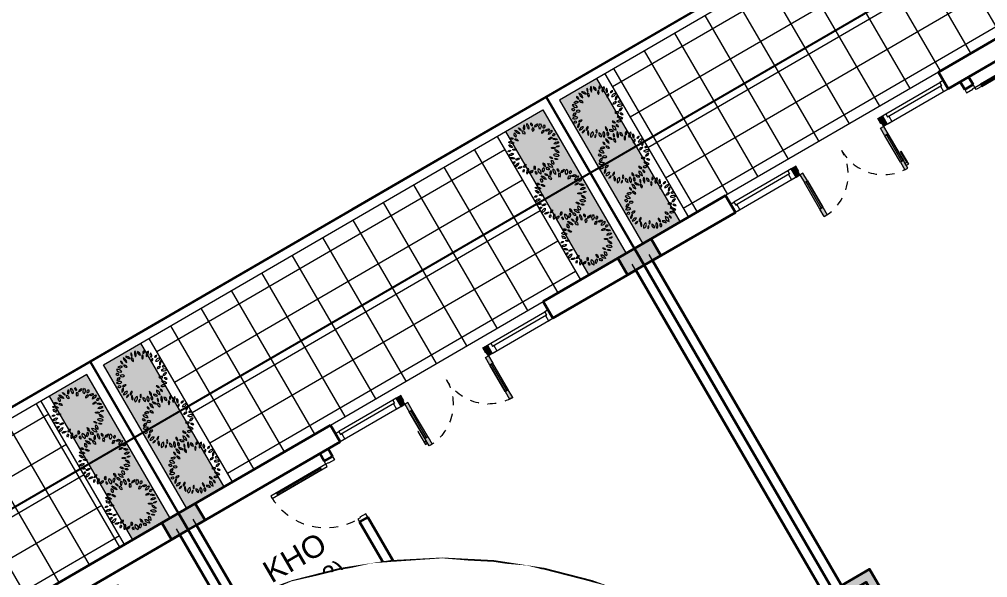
# Model space of a CAD drawing. Header units: millimetres. Extents: x 567980 to 569372, y 2065777 to 2066674.
# Drawn here: x 568901.94 to 568912.96, y 2066196.72 to 2066203.07 of the extents above; entities that cross this region are included whole.
import ezdxf
from ezdxf.enums import TextEntityAlignment as Align
from ezdxf.xclip import XClip

# ---------------------------------------------------------------- set-up
doc = ezdxf.new("R2010")
doc.units = ezdxf.units.MM
for name, pattern in [('ACAD_ISO03W100', [30, 12, -18]), ('CENTER', [3, 1.5, -0.5, 0.5, -0.5]), ('CENTER2', [1.125, 0.75, -0.125, 0.125, -0.125]), ('CONTINOUS', [0]), ('DIVIDEX22', [1.25, 0.625, -0.25, 0, -0.125, 0, -0.25]), ('DOT', [0.25, 0, -0.25]), ('HIDDEN', [0.75, 0.5, -0.25]), ('PHANTOM2', [1.25, 0.625, -0.125, 0.125, -0.125, 0.125, -0.125]), ('PHANTOM3', [1.5, 0.625, -0.125, 0.125, -0.125, 0.125, -0.125, 0.125, -0.125])]:
    doc.linetypes.add(name, pattern=pattern)
for name, color, linetype, lineweight in [('A-CAY', 76, 'Continuous', 13), ('A-COT VACH', 2, 'Continuous', 35), ('A-CUA', 25, 'Continuous', 5), ('A-DIM', 251, 'Continuous', 15), ('A-HATCH', 251, 'Continuous', 5), ('A-NET THAY', 125, 'Continuous', 18), ('A-TEXT', 7, 'Continuous', 18), ('A-TRUC', 250, 'CENTER', 5), ('A-TUONG', 255, 'Continuous', 35), ('boDnv', 54, 'Continuous', 25), ('E- RANH GIOI', 1, 'CENTER', 13), ('N1.1-CN', 4, 'CONTINOUS', 35), ('N1.3-TN', 6, 'CENTER2', 35), ('N1.4-TP', 4, 'PHANTOM2', 35), ('N1.5-TH', 2, 'PHANTOM3', 30), ('N1.6-NM', 3, 'DIVIDEX22', 30), ('N4-OTHER1', 143, 'CONTINOUS', 15)]:
    doc.layers.add(name, color=color, linetype=linetype, lineweight=lineweight)
for name, color, linetype in [('ChiaLo', 128, 'CENTER'), ('datOlienke', 42, 'Continuous'), ('ghi_chu', 7, 'Continuous'), ('LoLK', 6, 'Continuous'), ('M-CD', 40, 'ACAD_ISO03W100'), ('M-Control', 170, 'CENTER2'), ('M-RP', 140, 'Continuous'), ('text', 7, 'Continuous'), ('ViaHeS', 32, 'Continuous')]:
    doc.layers.add(name, color=color, linetype=linetype)
doc.styles.add('A1-arial', font='arial.ttf')
doc.styles.add('avh', font='')
doc.styles.add('rms', font='romans.shx', dxfattribs={"width": 0.7, "bigfont": 'vns.shx'})
doc.styles.get('avh').set_extended_font_data('.VnAvantH')
doc.linetypes.add('ADL', pattern='A,0.125,-0.15,["++",rms,S=0.5,R=0,X=0,Y=-0.2245],-1.35,1.125', length=2.75)

# ---------------------------------------------------------------- blocks, each defined once
blk = doc.blocks.new('NEN')
at = {"layer": 'boDnv', "color": 10, "linetype": 'ADL', "ltscale": 0.25}
blk.add_lwpolyline([(270.4040884625865, -156.6479249873664), (272.2639994764468, -150.4230171078816), (266.1900293034269, -138.2786626422312), (158.2162765333196, -201.0135530158877), (167.2590763077606, -216.5772213574965)], close=True, dxfattribs=at)
at = {"layer": 'ChiaLo', "ltscale": 5}
for points in [[(266.6081768607255, -136.8791709449142), (156.8492505272152, -200.651282539824)], [(220.504996785894, -186.7968259186018), (210.4574414808303, -169.5038610945921)], [(215.3171073388075, -189.8110925101209), (205.2695520337438, -172.5181276861113)]]:
    blk.add_lwpolyline(points, dxfattribs=at)
at = {"layer": 'datOlienke'}
blk.add_lwpolyline([(271.2488674473716, -157.3136313336436), (273.3355125248199, -150.3298706654459), (266.6081768606091, -136.8791709442157), (156.8492505268659, -200.6512825400569), (166.8968058318133, -217.9442473638337)], close=True, dxfattribs=at)
at = {"layer": 'LoLK'}
for points in [[(215.6453309278004, -166.489594503073), (210.4574414809467, -169.5038610941265), (220.5049967860105, -186.7968259181362), (225.6928862327477, -183.7825593268499)], [(210.4574414808303, -169.5038610943593), (205.269552033511, -172.5181276858784), (215.3171073386911, -189.8110925101209), (220.5049967863597, -186.7968259186018)], [(205.269552033511, -172.5181276861113), (200.0816625866573, -175.5323942773975), (210.1292178917211, -192.8253591011744), (215.3171073386911, -189.8110925101209)]]:
    blk.add_lwpolyline(points, close=True, dxfattribs=at)
at = {"layer": 'ViaHeS'}
blk.add_lwpolyline([(266.6081768606091, -136.8791709449142), (264.3671939125052, -132.3985280548222), (154.3373617011821, -196.328041333938), (156.8492505272152, -200.6512825395912)], close=True, dxfattribs=at)
blk = doc.blocks.new('NEN B')
at = {"layer": 'datOlienke'}
blk.add_lwpolyline([(-4.656612873077393e-10, -6.984919309616089e-10), (5.312700073234737, 4.990212287055328), (6.25325359008275, 20.00000000069849), (-120.6872999272309, 20.00000000023283), (-120.6872999272309, 2.328306436538696e-10)], close=True, dxfattribs=at)
at = {"layer": 'LoLK'}
for points in [[(-64.6872999269981, 20.00000000023283), (-70.68729992676526, 20.00000000023283), (-70.68729992653243, 2.328306436538696e-10), (-64.6872999269981, -2.328306436538696e-10)], [(-58.68729992676526, 20.00000000046566), (-64.6872999269981, 20.00000000046566), (-64.6872999269981, -2.328306436538696e-10), (-58.68729992653243, -4.656612873077393e-10)], [(-52.68729992699809, 20.00000000023283), (-58.68729992653243, 20.00000000069849), (-58.68729992653243, 2.328306436538696e-10), (-52.68729992699809, 2.328306436538696e-10)]]:
    blk.add_lwpolyline(points, close=True, dxfattribs=at)
blk = doc.blocks.new('*U308')
h = blk.add_hatch(color=254)
h.dxf.hatch_style = 1
h.paths.add_polyline_path([(21.73011238398612, 344.5156181119089), (21.73011238398612, 514.1349438079922), (50.00000000000001, 514.1349438079922), (50.00000000000001, 485.8650561920074), (27.38408990719472, 485.8650561920074), (27.38408990719472, 344.5156181119089)])
h = blk.add_hatch(color=253)
h.dxf.hatch_style = 1
h.paths.add_polyline_path([(50.00000000000001, 449.9999999999998), (89.99999999999999, 449.9999999999998), (89.99999999999999, 549.9999999999998), (50.00000000000001, 549.9999999999998)])
h.paths.add_polyline_path([(50, 100), (90, 100), (90, 0), (50, 0)])
h = blk.add_hatch(color=254)
h.dxf.hatch_style = 1
h.paths.add_polyline_path([(50.00000000000001, 449.9999999999998), (89.99999999999999, 449.9999999999998), (90, 100), (50, 100)])
h = blk.add_hatch(color=253)
h.dxf.hatch_style = 1
h.paths.add_polyline_path([(1150, 100), (1110, 100), (1110, 0), (1150, 0)])
h.paths.add_polyline_path([(1150, 450), (1110, 450), (1110, 550), (1150, 550)])
h = blk.add_hatch(color=254)
h.dxf.hatch_style = 1
h.paths.add_polyline_path([(1110, 450), (1150, 450), (1150, 100), (1110, 100)])
h = blk.add_hatch(color=253)
h.dxf.hatch_style = 1
h.paths.add_polyline_path([(0, 0), (50, 0), (50, -40), (60, -40), (60, -110.0000000000004), (0, -110.0000000000004)])
h = blk.add_hatch(color=253)
h.dxf.hatch_style = 1
h.paths.add_polyline_path([(1200, 0), (1150, 0), (1150, -40), (1140, -40), (1140, -110.0000000000004), (1200, -110.0000000000004)])
at = {"linetype": 'Continuous'}
blk.add_line((70, 100), (69.99999999999999, 449.9999999999998), dxfattribs=at)
for p, q in [((89.99999999999999, 449.9999999999998), (90, 100)), ((1110, 450), (1110, 100)), ((1130, 100), (1130, 450))]:
    blk.add_line(p, q)
for points in [[(21.73011238398612, 344.5156181119089), (21.73011238398612, 514.1349438079922), (50.00000000000001, 514.1349438079922), (50.00000000000001, 485.8650561920074), (27.38408990719472, 485.8650561920074), (27.38408990719472, 344.5156181119089)], [(50.00000000000001, 449.9999999999998), (89.99999999999999, 449.9999999999998), (90, 100), (50, 100)], [(1110, 450), (1150, 450), (1150, 100), (1110, 100)], [(0, 0), (50, 0), (50, -40), (60, -40), (60, -110.0000000000004), (0, -110.0000000000004)], [(1200, 0), (1150, 0), (1150, -40), (1140, -40), (1140, -110.0000000000004), (1200, -110.0000000000004)]]:
    blk.add_lwpolyline(points, close=True)
for points in [[(50.00000000000001, 449.9999999999998), (89.99999999999999, 449.9999999999998), (89.99999999999999, 549.9999999999998), (50.00000000000001, 549.9999999999998), (50.00000000000001, 449.9999999999998)], [(50.00000000000001, 452.9059272893353), (50, 100)], [(1150, 450), (1110, 450), (1110, 550), (1150, 550), (1150, 450)], [(1150, 452.9059272893355), (1150, 100)], [(50, 100), (90, 100), (90, 0), (50, 0), (50, 100)], [(1150, 100), (1110, 100), (1110, 0), (1150, 0), (1150, 100)]]:
    blk.add_lwpolyline(points)
at = {"linetype": 'HIDDEN', "ltscale": 30}
for points in [[(599.9999999999999, 0, 0.4142135623730951), (50, 549.9999999999999, 0.4142135623730951)], [(599.9999999999999, 0, -0.4142135623730951), (1150, 550.0000000000003, -0.4142135623730951)]]:
    blk.add_lwpolyline(points, format="xyb", dxfattribs=at)
blk = doc.blocks.new('*U295')
at = {"ltscale": 10}
for p, q in [((800, 0), (0, 0)), ((755, -70), (45, -70)), ((755, -110), (45, -110))]:
    blk.add_line(p, q, dxfattribs=at)
for points in [[(0, -110), (45, -110), (45, -70), (60, -70), (60, 0), (0, 0)], [(800, -110), (755, -110), (755, -70), (740, -70), (740, 0), (800, 0)]]:
    blk.add_lwpolyline(points, close=True, dxfattribs=at)
blk = doc.blocks.new('*U307')
blk.add_line((69.99999999999977, -100.0000000000002), (69.99999999999842, -866.6668357360223))
for points in [[(2.273736754828163e-13, 146.666666692162), (60.00000000000045, 146.6666666921618), (60.00000000000023, 39.99999999999983), (50.00000000000023, 39.99999999999986), (50, -1.13686837721616e-13), (0, 0)], [(1066.666835736022, 146.6666666921603), (1006.666835736022, 146.6666666921606), (1006.666835736022, 39.99999999999834), (1016.666835736022, 39.99999999999832), (1016.666835736022, -1.687216298668624e-12), (1066.666835736022, -1.829324845820643e-12)], [(50, -1.13686837721616e-13), (49.99999999999797, -966.6668357360229), (89.99999999999797, -966.6668357360227), (90, -2.273736754432321e-13)], [(50, -100.0000000000002), (89.99999999999977, -100.0000000000003), (89.99999999999842, -866.6668357360227), (49.99999999999842, -866.6668357360227)]]:
    blk.add_lwpolyline(points, close=True)
at = {"linetype": 'HIDDEN'}
blk.add_arc((50, -1.13686837721616e-13), 966.666835736023, 270, 7.802421844452399e-15, dxfattribs=at)
blk = doc.blocks.new('cot 220')
at = {"layer": 'A-COT VACH'}
h = blk.add_hatch(color=256, dxfattribs=at)
h.dxf.hatch_style = 1
h.paths.add_polyline_path([(110.0000037951395, 109.9999999980937), (-109.9999962048605, 109.9999999980937), (-109.9999962048605, -110.0000000019063), (110.0000037951395, -110.0000000019063)])
blk.add_lwpolyline([(-109.9999962048605, -110.0000000019063), (110.0000037951395, -110.0000000019063), (110.0000037951395, 109.9999999980937), (-109.9999962048605, 109.9999999980937)], close=True, dxfattribs=at)
blk = doc.blocks.new('N-ONGDUNG')
at = {"layer": 'N4-OTHER1', "ltscale": 10}
h = blk.add_hatch(dxfattribs=at)
h.set_pattern_fill('ANSI31', color=256, scale=36.00000000004761, angle=-90.00000000000001, style=0)
h.set_pattern_definition([(314.9999999999999, (39548.85017086168, 159241.458453613), (3.181980515343671, 3.181980515343669), [])])
h.paths.add_polyline_path([(7.275957614183426e-12, 45.00000000005821, -0.4142135623730951), (45.00000000006548, 0), (7.275957614183426e-12, -2.91038304567337e-11)])
h.paths.add_polyline_path([(-45.00000000005093, -1.309672370553017e-10, -0.4142135623741864), (7.275957614183426e-12, 45.00000000005821), (7.275957614183426e-12, 0, 1)])
h.paths.add_polyline_path([(7.275957614183426e-12, 0), (45.00000000006548, 0, -1)])
at = {"linetype": 'Continuous', "ltscale": 10}
for p, q in [((63.00000000008731, 0), (-63.00000000007276, 0)), ((7.275957614183426e-12, 63.00000000008731), (4.365574568510056e-11, -63.00000000008731))]:
    blk.add_line(p, q, dxfattribs=at)
blk.add_circle((7.275957614183426e-12, 0), 45.00000000005951, dxfattribs=at)
for centre, start, end in [((-22.5000000000291, 0), 0, 180), ((22.50000000004366, 0), 180, 0)]:
    blk.add_arc(centre, 22.50000000002975, start, end, dxfattribs=at)
blk = doc.blocks.new('$cc')
h = blk.add_hatch()
h.set_pattern_fill('_USER', color=8, scale=0.05, angle=45, style=0, pattern_type=0)
h.set_pattern_definition([(45, (-200956.0241762463, 465343.0443457479), (-0.03535533905932738, 0.03535533905932738), [])])
edge = h.paths.add_edge_path()
edge.add_arc((-0.1875000000291038, -0.25), 0.3125000000174623, -53.130102349887125, 53.130102349887125, ccw=False)
edge.add_arc((-2.91038304567337e-11, 0), 0.5, 89.99999999666488, 270.00000000333506, ccw=False)
edge.add_arc((0.1874999999708962, 0.25), 0.3124999999825377, 126.8698976415752, 233.1301023584249)
at = {"color": 8}
blk.add_lwpolyline([(0, 0, -0.499999999953434), (0, -0.5, -1.000000000058208), (0, 0.5, 0.5000000000465661), (0, 0, 0.3333333332919413), (0, 0, 0.3333333332919413)], format="xyb", dxfattribs=at)
blk.add_circle((0, 0), 0.5)
blk = doc.blocks.new('A$C9810a9bf')
at = {"layer": 'M-RP', "ltscale": 200}
for centre, radius in [((-14.75, 0), 14.75), ((-14.75, 0), 4.75), ((17.95000000000073, 0), 17.95000000000073), ((17.95000000000073, 0), 7.950000000000728)]:
    blk.add_circle(centre, radius, dxfattribs=at)
blk.add_ellipse((3.200000000000728, 0), major_axis=(-32.70000000000073, 0), ratio=0.7561140155418827, dxfattribs=at)
at = {"layer": 'M-RP', "ltscale": 200, "xscale": 9.5, "yscale": 9.5, "zscale": 9.5, "rotation": 180}
blk.add_blockref('$cc', (-14.75, 0), dxfattribs=at)
at = {"layer": 'M-RP', "ltscale": 200, "xscale": 15.9, "yscale": 15.9, "zscale": 15.9}
blk.add_blockref('$cc', (17.95000000000073, 0), dxfattribs=at)
blk = doc.blocks.new('A$Caa2107e4')
at = {"layer": 'M-Control', "ltscale": 0.03}
for centre, radius in [((-14.75, 0), 14.75), ((-14.75, 0), 4.75), ((17.95000000000073, 0), 17.95000000000073), ((17.95000000000073, 0), 7.950000000000728)]:
    blk.add_circle(centre, radius, dxfattribs=at)
blk.add_ellipse((3.200000000000728, 0), major_axis=(-32.70000000000073, 0), ratio=0.7561140155418827, dxfattribs=at)
at = {"layer": 'M-Control', "ltscale": 0.03, "xscale": 9.5, "yscale": 9.5, "zscale": 9.5, "rotation": 180}
blk.add_blockref('$cc', (-14.75, 0), dxfattribs=at)
at = {"layer": 'M-Control', "ltscale": 0.03, "xscale": 15.9, "yscale": 15.9, "zscale": 15.9}
blk.add_blockref('$cc', (17.95000000000073, 0), dxfattribs=at)
blk = doc.blocks.new('truc kt')
at = {"layer": 'A-HATCH'}
h = blk.add_hatch(color=256, dxfattribs=at)
h.dxf.hatch_style = 1
h.paths.add_polyline_path([(110.0000000009313, 1009.995999998602), (110.0000000009313, 1119.995999998602), (-259.9999999990687, 1119.995999998602), (-259.9999999990687, -110.0040000013978), (9.313225746154785e-10, -110.0040000013978), (9.313225746154785e-10, 109.9959999986022), (-149.9999999990105, 109.9959999986022), (-149.9999999990687, 1009.995999998602)])
at = {"layer": 'A-TUONG'}
for points in [[(110.0000000009313, 1009.995999998602), (110.0000000009313, 1119.995999998602), (-259.9999999990687, 1119.995999998602), (-259.9999999990687, -110.0040000013978), (9.313225746154785e-10, -110.0040000013978), (9.313225746154785e-10, 109.9959999986022), (-149.9999999990105, 109.9959999986022), (-149.9999999990687, 1009.995999998602), (110.0000000009313, 1009.995999998602)], [(9.313225746154785e-10, 109.9999999993015), (9.313225746154785e-10, 1009.995999998602)]]:
    blk.add_lwpolyline(points, dxfattribs=at)
at = {"layer": 'M-CD', "xscale": 34, "yscale": 34, "zscale": 34}
blk.add_blockref('$cc', (-116.0677081884933, 961.473602712038), dxfattribs=at)
at = {"layer": 'M-RP', "ltscale": 200, "rotation": 90}
for name, p in [('A$C9810a9bf', (-26.04999999905704, 961.2459999985876)), ('A$Caa2107e4', (-26.04999999905704, 961.2459999985876)), ('A$C9810a9bf', (-101.049999999057, 875.8459999985935)), ('A$Caa2107e4', (-101.049999999057, 875.8459999985935)), ('A$C9810a9bf', (-26.04999999905704, 875.8459999985935)), ('A$Caa2107e4', (-26.04999999905704, 875.8459999985935)), ('A$C9810a9bf', (-101.049999999057, 790.4459999985993)), ('A$Caa2107e4', (-101.049999999057, 790.4459999985993)), ('A$C9810a9bf', (-26.04999999905704, 790.4459999985993)), ('A$Caa2107e4', (-26.04999999905704, 790.4459999985993)), ('A$C9810a9bf', (-101.049999999057, 705.0459999986051)), ('A$Caa2107e4', (-101.049999999057, 705.0459999986051)), ('A$C9810a9bf', (-26.04999999905704, 705.0459999986051)), ('A$Caa2107e4', (-26.04999999905704, 705.0459999986051))]:
    blk.add_blockref(name, p, dxfattribs=at)
at = {"layer": 'N1.1-CN', "xscale": 0.4444444444444456, "yscale": 0.4444444444444456, "zscale": 0.4444444444444456, "rotation": 90}
blk.add_blockref('N-ONGDUNG', (-19.99999999889405, 308.8576939753111), dxfattribs=at)
at = {"layer": 'N1.3-TN', "xscale": -1, "rotation": 270}
blk.add_blockref('N-ONGDUNG', (-64.99999192910036, 191.9839999961114), dxfattribs=at)
at = {"layer": 'N1.4-TP', "xscale": 1.222222222222222, "yscale": 1.222222222222222, "zscale": 1.222222222222222, "rotation": 270}
blk.add_blockref('N-ONGDUNG', (-64.99999999906868, 375.9839999961696), dxfattribs=at)
at = {"layer": 'N1.5-TH', "xscale": 0.6666666666666677, "yscale": 0.6666666666666677, "zscale": 0.6666666666666677, "rotation": 90}
for p in [(-64.99999999906868, 494.9839999963006), (-75.99999919818947, 281.9839999961259)]:
    blk.add_blockref('N-ONGDUNG', p, dxfattribs=at)
at = {"layer": 'N1.6-NM', "xscale": -1.222222222222222, "yscale": 1.222222222222222, "zscale": 1.222222222222222, "rotation": 270}
blk.add_blockref('N-ONGDUNG', (-64.99999999906868, 591.9839999964315), dxfattribs=at)
blk = doc.blocks.new('mb-cay40')
at = {"color": 0, "linetype": 'ByBlock'}
for centre, radius, start, end in [((-426.9131589077006, 693.7752466762759), 54.12369999999999, 146.8150690002197, 244.0193430003837), ((-495.9196589076018, 674.7454466763011), 54.12369999999999, 326.8150690002197, 64.01934300038363), ((-299.5701589075907, 710.3054466762878), 100.1777, 149.4737229998766, 231.7585850006217), ((-447.8704589076224, 682.5084466762783), 100.1777, 329.4737229998766, 51.75858500062168), ((-230.6878589075932, 779.3904466762833), 98.06469999999999, 192.3059549999538, 259.6848969996826), ((-344.058958907699, 662.0099466762913), 98.06469999999999, 12.30595499995376, 79.68489699968265), ((-147.5025589076395, 637.821246676278), 79.6564, 145.524785000142, 220.8327340004014), ((-273.4387589076068, 630.8271466763035), 79.6564, 325.524785000142, 40.83273400040141), ((-136.2343589076481, 736.8957466763095), 62.92479999999998, 125.4093320002077, 202.7100880001333), ((-230.740058907686, 763.8882466762698), 62.92479999999998, 305.4093320002077, 22.71008800013334), ((16.26654109236551, 684.2603466763248), 136.5301, 133.811686000385, 194.307733999988), ((-210.5471589076042, 749.0423466762695), 136.5301, 313.811686000385, 14.30773399998799), ((112.6560410923557, 711.3373466763078), 137.2196, 163.4642290000644, 212.7905639999698), ((-134.2428589076444, 676.0780466762808), 137.2196, 343.4642290000643, 32.79056399996983), ((138.3718410924193, 615.5002466762926), 80.63699999999999, 104.100357000399, 168.4650159999594), ((39.71864109238959, 709.8323466762886), 80.63699999999999, 284.100357000399, 348.4650159999595), ((-653.7485589076532, 502.9852466762604), 44.2471, 163.4933459999228, 274.4697339999847), ((-692.7238589076442, 471.4445466763245), 44.2471, 343.4933459999227, 94.46973399998471), ((-651.1445589076611, 493.6793466763265), 98.14920000000001, 3.318928999847402, 83.19036500059372), ((-541.5223589077068, 596.8183466762894), 98.14920000000001, 183.3189289998474, 263.1903650005937), ((-554.1702589076594, 555.716446676277), 69.85239999999999, 25.45365099951863, 116.6851969996846), ((-522.4680589076888, 648.1498466762605), 69.85239999999999, 205.4536509995186, 296.6851969996846), ((-390.4405589076341, 597.053746676309), 66.85079999999999, 168.8066020001733, 257.6390980002616), ((-470.3303589076386, 544.7297466762902), 66.85079999999999, 348.8066020001733, 77.63909800026163), ((48.89724109234521, 562.139746676261), 68.7981, 103.8913859995158, 198.9039470000852), ((-32.70725890767062, 606.6362466762985), 68.7981, 283.8913859995158, 18.90394700008519), ((230.3510410923918, 506.037146676299), 141.3623, 100.3005049996434, 160.4476489999013), ((71.86314109229716, 692.4305466762962), 141.3623, 280.3005049996434, 340.4476489999013), ((213.0515410923108, 368.6593466762861), 79.60759999999999, 86.02821900006174, 161.3697619999351), ((143.1294410924311, 473.5071466763002), 79.60759999999999, 266.0282190000617, 341.3697619999351), ((259.9547410923115, 520.9738466762719), 76.85969999999999, 122.5817349996012, 207.1799879998302), ((150.1931410923426, 550.6291466762632), 76.85969999999999, 302.5817349996012, 27.17998799983019), ((299.7197410923836, 426.0202466763112), 53.529, 59.98145400028278, 155.6675900001146), ((277.7252410923538, 494.4245466762877), 53.529, 239.9814540002828, 335.6675900001146), ((-736.4670589076995, 276.7996466763216), 75.60229999999999, 224.257649999822, 288.5926610007619), ((-766.5091589076037, 152.3813466762949), 75.60229999999999, 44.25764999982202, 108.5926610007619), ((-694.8229589076363, 365.1617466763128), 95.9612, 210.9482359996829, 290.5783940005535), ((-743.3930589076772, 225.974346676303), 95.9612, 30.9482359996829, 110.5783940005535), ((-680.1407589076553, 301.4285466763176), 101.6635, 69.72013800080484, 135.6489100005381), ((-717.600058907643, 467.8581466763062), 101.6635, 249.7201380008048, 315.6489100005381), ((-620.4297589075868, 356.9077466762828), 75.7726, 22.57230600034306, 98.33354300080866), ((-561.4437589076697, 460.9655466763143), 75.7726, 202.5723060003431, 278.3335430008087), ((281.8093410923029, 453.3035466762885), 110.2473, 244.7352629998049, 320.5781150000673), ((319.9207410923555, 283.5921466762593), 110.2473, 64.73526299980486, 140.5781150000674), ((359.2284410923021, 242.1056466762602), 79.1061, 90.25287400078554, 173.52208300028), ((280.2783410924312, 330.1357466762784), 79.1061, 270.2528740007856, 353.5220830002799), ((-659.0736589076696, 39.63904667626048), 110.8102, 100.8761589997203, 165.4479130002026), ((-787.2373589075869, 176.3009466762742), 110.8102, 280.8761589997204, 345.4479130002026), ((-689.6452589076944, -39.14615332373069), 87.35799999999999, 54.97446299936808, 151.3792250002424), ((-716.1905589076923, 74.23634667632723), 87.35799999999999, 234.9744629993681, 331.3792250002423), ((-649.4696589076193, 256.585046676264), 83.90719999999999, 240.5094849996896, 309.291989999972), ((-637.6392589076131, 118.6108466762598), 83.90719999999999, 60.50948499968955, 129.291989999972), ((158.9131410923146, -75.04515332368464), 77.31559999999999, 28.80716499994626, 103.9198800002828), ((208.0612410923932, 37.25554667630786), 77.31559999999999, 208.8071649999463, 283.9198800002828), ((242.9923410922929, 141.0472466762949), 78.02799999999999, 58.87476400066763, 131.2135240002623), ((231.9157410923508, 266.539646676305), 78.02799999999999, 238.8747640006676, 311.2135240002623), ((313.8222410924209, -58.64165332372795), 90.3688, 71.37116600059133, 141.7535400000561), ((271.7177410924342, 82.93484667628945), 90.3688, 251.3711660005913, 321.7535400000561), ((349.6776410924213, 166.3968466762817), 97.6447, 209.1951970002367, 286.7189010004093), ((292.527541092335, 25.24994667626743), 97.6447, 29.19519700023669, 106.7189010004093), ((344.0384410923289, 142.0358466763282), 53.57989999999999, 28.1981360000389, 112.1917869993301), ((371.0219410923892, 216.9645466762668), 53.57989999999999, 208.1981360000389, 292.1917869993301), ((-674.8470589076169, -123.2118533237299), 70.02329999999999, 71.8192460004174, 140.0817599994504), ((-706.7037589076499, -11.75075332372944), 70.02329999999999, 251.8192460004175, 320.0817599994504), ((-557.1729589076713, -163.3047533236968), 77.98479999999999, 113.475291999382, 203.4559599999777), ((-659.7790589075885, -122.8160533237024), 77.98479999999999, 293.475291999382, 23.45595999997768), ((-551.4629589076503, -83.00365332367801), 74.9971, 87.17243399982254, 157.2364690000009), ((-616.9188589076803, 20.92074667628185), 74.9971, 267.1724339998225, 337.2364690000009), ((-604.7676589076873, -147.1679533237184), 106.605, 271.6327640008068, 352.0267889999677), ((-496.1556589076645, -268.5169533236767), 106.605, 91.63276400080674, 172.0267889999677), ((-341.8780589076923, -220.9033533237016), 95.91319999999999, 122.8873139993626, 186.7253339999508), ((-489.2111589075648, -151.593553323728), 95.91319999999999, 302.8873139993626, 6.725333999950768), ((-132.5331589076959, -236.0941533236837), 75.353, 148.7876610002004, 221.5977110001933), ((-253.3297589076974, -247.0719533237279), 75.353, 328.7876610002005, 41.59771100019329), ((69.87894109232002, -150.8368533236935), 70.3103, 173.6499809998805, 254.6514450005405), ((-18.61045890764217, -210.8629533236744), 70.3103, 353.6499809998805, 74.65144500054049), ((113.3978410923155, -289.9039533237083), 96.71849999999999, 38.69621399990353, 106.2415449999098), ((161.8329410923761, -136.5778533236808), 96.71849999999999, 218.6962139999035, 286.2415449999098), ((132.8601410923875, -212.990753323691), 116.145, 6.548685999897183, 76.89113199944619), ((274.5892410923552, -86.62635332370701), 116.145, 186.5486859998972, 256.8911319994462), ((296.2157410923683, -68.1395533237228), 50.671, 179.2557220000184, 267.628659000778), ((243.4524410924059, -118.1089533236882), 50.671, 359.2557220000184, 87.62865900077804), ((-472.8800589076418, -293.5357533236747), 49.2563, 76.54190599947391, 193.4774260002929), ((-509.3162589076674, -257.1117533236902), 49.2563, 256.541905999474, 13.4774260002929), ((-314.2852589076501, -280.7871533237339), 91.05040000000001, 159.1169869998805, 230.3606240003511), ((-457.4404589076003, -318.4468533237086), 91.05040000000001, 339.1169869998805, 50.36062400035106), ((-220.1570589075855, -348.4649533237389), 108.6658, 122.1169890002436, 201.7275269999994), ((-378.8747589077102, -296.6562533236793), 108.6658, 302.1169890002436, 21.72752699999944), ((-170.4776589077082, -363.9031533237066), 62.5472, 129.7475050000398, 206.070901000292), ((-266.6537589076324, -343.3009533236764), 62.5472, 309.7475050000398, 26.07090100029198), ((-61.47215890765074, -280.976453323703), 84.6027, 185.3195600000323, 260.4189679996705), ((-159.7919589076482, -372.2426533237012), 84.6027, 5.31956000003229, 80.41896799967047), ((99.92604109243257, -278.0229533236925), 148.0051, 165.2071100000012, 218.3217489999558), ((-159.2895589076797, -332.0080533237124), 148.0051, 345.2071100000012, 38.32174899995582), ((110.3971410924278, -276.4030533237237), 64.3426, 156.7754189998254, 231.2879720002375), ((11.02814109236351, -301.2369533236779), 64.3426, 336.7754189998254, 51.28797200023745)]:
    blk.add_arc(centre, radius, start, end, dxfattribs=at)
blk = doc.blocks.new('*U312')
at = {"layer": 'A-CAY', "xscale": 0.0005000000000000001, "yscale": 0.0005000000000000001, "zscale": 0.0005000000000000001, "rotation": 296.5718179110141}
blk.add_blockref('mb-cay40', (-0.04405994703096804, -0.1336660716145052), dxfattribs=at)
blk = doc.blocks.new('*U313')
at = {"layer": 'A-NET THAY', "color": 0, "linetype": 'ByBlock', "lineweight": -2, "transparency": 16777216}
for p in [(0, 0), (0.6000000000000001, 0), (1.2, 0)]:
    blk.add_blockref('*U312', p, dxfattribs=at)
blk = doc.blocks.new('*U314')
at = {"layer": 'A-CAY', "xscale": 0.0005, "yscale": 0.0005, "zscale": 0.0005, "rotation": 296.5718179110141}
blk.add_blockref('mb-cay40', (-0.04405994703096804, -0.1336660716145052), dxfattribs=at)
blk = doc.blocks.new('*U315')
at = {"layer": 'A-NET THAY', "color": 0, "linetype": 'ByBlock', "lineweight": -2, "transparency": 16777216}
for p in [(0, 0), (0.6, 0), (1.2, 0)]:
    blk.add_blockref('*U314', p, dxfattribs=at)
blk = doc.blocks.new('MBT1 A1')
at = {"layer": 'A-HATCH', "true_color": 0x46cb3a}
h = blk.add_hatch(dxfattribs=at)
h.set_pattern_fill('CROSS', color=95, scale=0.2, angle=-63.42818208898591, double=1)
h.set_pattern_definition([(296.5718179110141, (-410.517067708075, -66.48982095555402), (0.06708467969339164, -0.02235275711036666), [0.02500000000000001, -0.07500000000000001]), (26.57181791101408, (-410.5226558973081, -66.50659212516621), (0.02235275711036666, 0.06708467969339163), [0.02499999999999999, -0.07499999999999993])])
h.paths.add_polyline_path([(0.6000000000931323, -0.1099999998696148), (0.1099999998696148, -0.1099999996367842), (0.1099999998696148, -1.999999999767169), (0.220000000204891, -1.999999999767169), (0.6000000000931323, -1.999999999767169)])
h.paths.add_polyline_path([(5.889999999897555, -0.1099999996367842), (5.399999999906868, -0.1099999996367842), (5.400000000139698, -1.999999999767169), (5.889999999897555, -1.999999999767169)])
at = {"layer": 'A-HATCH'}
h = blk.add_hatch(dxfattribs=at)
h.set_pattern_fill('SQRTMPLT', color=256, scale=0.4000000000000001, pattern_type=2)
h.set_pattern_definition([(6.232856619229086e-15, (-410.517067708075, -66.48982095555402), (-2.775557561562891e-17, 0.4), []), (90, (-410.517067708075, -66.48982095555402), (-0.4, 0), [])])
h.paths.add_polyline_path([(4.800000000046566, -1.999999999767169), (5.290000000037253, -1.999999999767169), (5.289999999804422, -0.1099999996367842), (0.7100000001955777, -0.1099999996367842), (0.7099999999627471, -1.999999999767169), (1.999999999767169, -1.999999999767169)])
at = {"layer": 'A-NET THAY', "ltscale": 100}
for p, q in [((1.999999999767169, -1.999999999767169), (4.800000000046566, -1.999999999767169)), ((1.729999999981374, -2.319997596321627), (1.839999999850988, -2.319997469661757)), ((1.729999999981374, -3.119997596135363), (1.840000000083819, -3.119997469475493))]:
    blk.add_line(p, q, dxfattribs=at)
at = {"layer": 'A-NET THAY'}
for points in [[(0, -2), (0, 0), (6, 0), (6, -1.999999999767169)], [(0.1099999998696148, -1.999999999767169), (0.1099999998696148, -0.1099999996367842), (5.889999999897555, -0.1099999996367842), (5.889999999897555, -1.999999999767169)], [(0.6000000000931323, -1.999999999767169), (0.6000000000931323, -0.1099999998696148)], [(0.7099999999627471, -1.999999999767169), (0.7100000001955777, -0.1099999996367842)], [(5.289999999804422, -0.1099999996367842), (5.290000000037253, -1.999999999767169)], [(5.399999999906868, -0.1099999996367842), (5.400000000139698, -1.999999999767169)]]:
    blk.add_lwpolyline(points, dxfattribs=at)
at = {"layer": 'A-TRUC', "ltscale": 0.5}
for p, q in [((0.1100000001024455, -16.8899959998671), (0.1099999998696148, -2.109995999606326)), ((5.890000000363216, -16.8899959998671), (5.890000000130385, -2.109995999606326))]:
    blk.add_line(p, q, dxfattribs=at)
at = {"layer": 'A-TUONG'}
for p, q in [((0, -2), (1.999999999767169, -1.999999999767169)), ((0, -17.10999999986961), (0, -2)), ((2, -2.219996893079951), (1.999999999767169, -1.999999999767169)), ((4.800000000046566, -2.219995999708772), (4.800000000046566, -1.999999999767169)), ((4.800000000046566, -1.999999999767169), (6.000000000232831, -1.999999999767169)), ((6.000000000232831, -17.10999599960633), (6.000000000232831, -1.999999999767169)), ((0.1099999998696148, -3.819999999599531), (0.1099999998696148, -2.219995999708772)), ((0.1099999998696148, -2.2199979305733), (2, -2.2199979305733)), ((1.729999999981374, -2.319997596321627), (1.729999999981374, -2.219997469335794)), ((1.839999999850988, -2.319997469661757), (1.840000000083819, -2.219997469568625)), ((4.800000000046566, -2.219995999708772), (5.890000000130385, -2.219995999941602)), ((5.890000000130385, -12.27999599976465), (5.890000000130385, -2.219995999941602)), ((1.729999999981374, -2.319997596321627), (1.839999999850988, -2.319997596321627)), ((1.840000000083819, -3.119997469475493), (1.729999999981374, -3.119997596135363)), ((1.729999999981374, -3.819999999599531), (1.729999999981374, -3.119997596135363)), ((1.839999999850988, -4.029999999795109), (1.840000000083819, -3.119997469475493)), ((0.1099999998696148, -3.819999999599531), (1.729999999981374, -3.819999999599531))]:
    blk.add_line(p, q, dxfattribs=at)
at = {"layer": 'A-TUONG', "ltscale": 100}
blk.add_line((4.800000000046566, -2.219995999708772), (5.890000000130385, -2.219995999941602), dxfattribs=at)
at = {"layer": 'A-COT VACH', "xscale": 0.001, "yscale": 0.001, "zscale": 0.001}
for p in [(0.1099999961443245, -2.109999999869615), (5.889999996405095, -2.109999999869615)]:
    blk.add_blockref('cot 220', p, dxfattribs=at)
at = {"layer": 'A-CUA', "yscale": 0.0009999999999999998, "rotation": 180}
for name, p, xscale, zscale in [('*U295', (2, -2.219995999941602), -0.0009999999999999998, 0.001), ('*U308', (2.800000000046566, -2.219995999941602), -0.0009999999999999998, 0.001), ('*U295', (4.800000000046566, -2.219995999708772), 0.0009999999999999998, 0.0009999999999999998)]:
    blk.add_blockref(name, p, dxfattribs=dict(at, xscale=xscale, zscale=zscale))
at = {"layer": 'A-CUA', "extrusion": (0, 0, -1), "xscale": -0.0007500000000000047, "yscale": 0.0007500000000000047, "zscale": -0.0007500000000000047, "rotation": 90}
blk.add_blockref('*U307', (-1.729999999981374, -2.319997469661757), dxfattribs=at)
at = {"layer": 'A-DIM', "xscale": 0.001, "yscale": 0.001, "zscale": 0.001}
blk.add_blockref('truc kt', (5.78000000026077, -7.61999599984847), dxfattribs=at)
at = {"layer": 'A-NET THAY', "rotation": 90}
blk.add_blockref('*U313', (0.4189999999944121, -1.639999999664724), dxfattribs=at)
at = {"layer": 'A-NET THAY', "extrusion": (0, 0, -1), "zscale": -1, "rotation": 90}
blk.add_blockref('*U315', (-5.581000000005588, -1.639999999897555), dxfattribs=at)
at = {"layer": 'A-TEXT', "style": 'A1-arial'}
blk.add_text('KHO', height=0.2500000000000001, dxfattribs=at).set_placement((0.8887375649064779, -3.224574524210766), align=Align.CENTER)
blk.add_text('(2.6m2)', height=0.2, dxfattribs=at).set_placement((0.8348749037832022, -3.465430840617046), align=Align.MIDDLE_CENTER)
blk = doc.blocks.new('MBT1 B')
at = {"layer": 'LoLK'}
for name, p in [('NEN B', (2.328306436538696e-10, 2.328306436538696e-10)), ('MBT1 A1', (-64.68729992420413, 20.00000400748104))]:
    blk.add_blockref(name, p, dxfattribs=at)
at = {"layer": 'LoLK', "xscale": -1}
for p in [(-64.68729992536828, 20.00000400748104), (-52.68729992443696, 20.00000400748104)]:
    blk.add_blockref('MBT1 A1', p, dxfattribs=at)
blk = doc.blocks.new('sl')
at = {"layer": 'ghi_chu', "color": 158}
blk.add_circle((0, 0), 5.75, dxfattribs=at)
at = {"color": 158, "linetype": 'DOT'}
blk.add_wipeout([(3.5208595475486404e-16, 5.75), (0.969923385692005, 5.667605193191193), (1.8644182452907085, 5.439342295409173), (2.4721268485312047, 5.19144381119272), (3.1309317900050124, 4.822837974298537), (3.790308711290825, 4.323894063585842), (4.429387843055263, 3.666472874002242), (4.910778165943334, 2.9911131380966225), (5.203892177182513, 2.4458140175120917), (5.532139964477323, 1.5677778584457833), (5.698465156793055, 0.7681112268516266), (5.75, 0), (5.686371084061578, -0.8530438994262575), (5.496098205030802, -1.689794224353129), (5.2327386792073485, -2.383473497886502), (4.825305600030205, -3.127127414467971), (4.383189926834117, -3.721578437343479), (3.929815285478843, -4.197505428467821), (2.9936814231296998, -4.909212924370681), (2.4199680402585857, -5.2159615301617235), (1.5354575353235314, -5.541197538187769), (0.6268165904409351, -5.715732758093926), (-1.056257864264592e-15, -5.75), (-0.8583477087645206, -5.685572900848136), (-1.5940806531006373, -5.524618255717788), (-2.40903986994229, -5.221017803554057), (-3.139398486746215, -4.817330914667954), (-3.7183236567631495, -4.385951343044689), (-4.311791834998167, -3.8040703426255327), (-4.851567804086016, -3.086225824912363), (-5.211174131927694, -2.43026010269017), (-5.5241386364638405, -1.5957419356297642), (-5.686254877874253, -0.853818167908873), (-5.75, 0), (-5.6611914826744, 1.0066831658942323), (-5.488230834533672, 1.7151741331053927), (-5.1200356553748625, 2.616817702418359), (-4.43866223175213, 3.6552397448617775), (-3.5478669059890633, 4.52494645464315), (-2.7209342178740763, 5.0654730264805465), (-1.720506428404943, 5.486561548895381), (-0.804793078194819, 5.693400398820522)], dxfattribs=at).dxf.layer = 'ghi_chu'
at = {"layer": 'ghi_chu', "style": 'avh'}
for tag, height, p in [('SOLO', 1.25, (0, 2.505939941853285)), ('DT', 1.5, (-0.01470196363516152, -0.4940600581467152))]:
    blk.add_attdef(tag, text='', height=height, dxfattribs=at).set_placement(p, align=Align.CENTER)
blk.add_attdef('MD', text='', height=1.25, dxfattribs=at).set_placement((-0.5015280463267118, -2.996534363832325), align=Align.RIGHT)
blk.add_attdef('TC', (0.5, -3.020000000018626), '', height=1.25, dxfattribs=at)
blk = doc.blocks.new('TEM DAT')
at = {"layer": 'ghi_chu'}
blk.add_blockref('sl', (304.9005697965622, -254.8175668716431), dxfattribs=at)
blk = doc.blocks.new('MA LO')
at = {"layer": 'E- RANH GIOI', "xscale": 996.6571095296216, "yscale": 996.6571095296216, "zscale": 996.6571095296216}
blk.add_blockref('TEM DAT', (-315256.9631516933, 99517.19136619568), dxfattribs=at)

msp = doc.modelspace()

# ---------------------------------------------------------------- block references
at = {"layer": 'boDnv'}
msp.add_blockref('NEN', (568697.4807461541, 2066371.697269554), dxfattribs=at)

# ---------------------------------------------------------------- next in the draw order: block references
at = {"layer": 'LoLK', "rotation": 30.15743675345276}
msp.add_blockref('MBT1 B', (568968.7296135384, 2066214.383638295), dxfattribs=at)

# ---------------------------------------------------------------- next in the draw order: block references
at = {"layer": 'text'}
ref = msp.add_blockref('MA LO', (568918.1304692444, 2066345.654630337), dxfattribs=dict(at, xscale=0.001000000000001394, yscale=0.001000000000001394, zscale=0.001000000000001394))
XClip(ref).set_block_clipping_path([(-136708.084112525, -393536.3904697895), (377080.8607170582, -389718.9184806347), (377080.8607170582, 192659.0805361271), (-315505.95911979675, 196067.95970368385), (-315505.95911979675, 99448.33040356636)])

doc.saveas('drawing.dxf')
